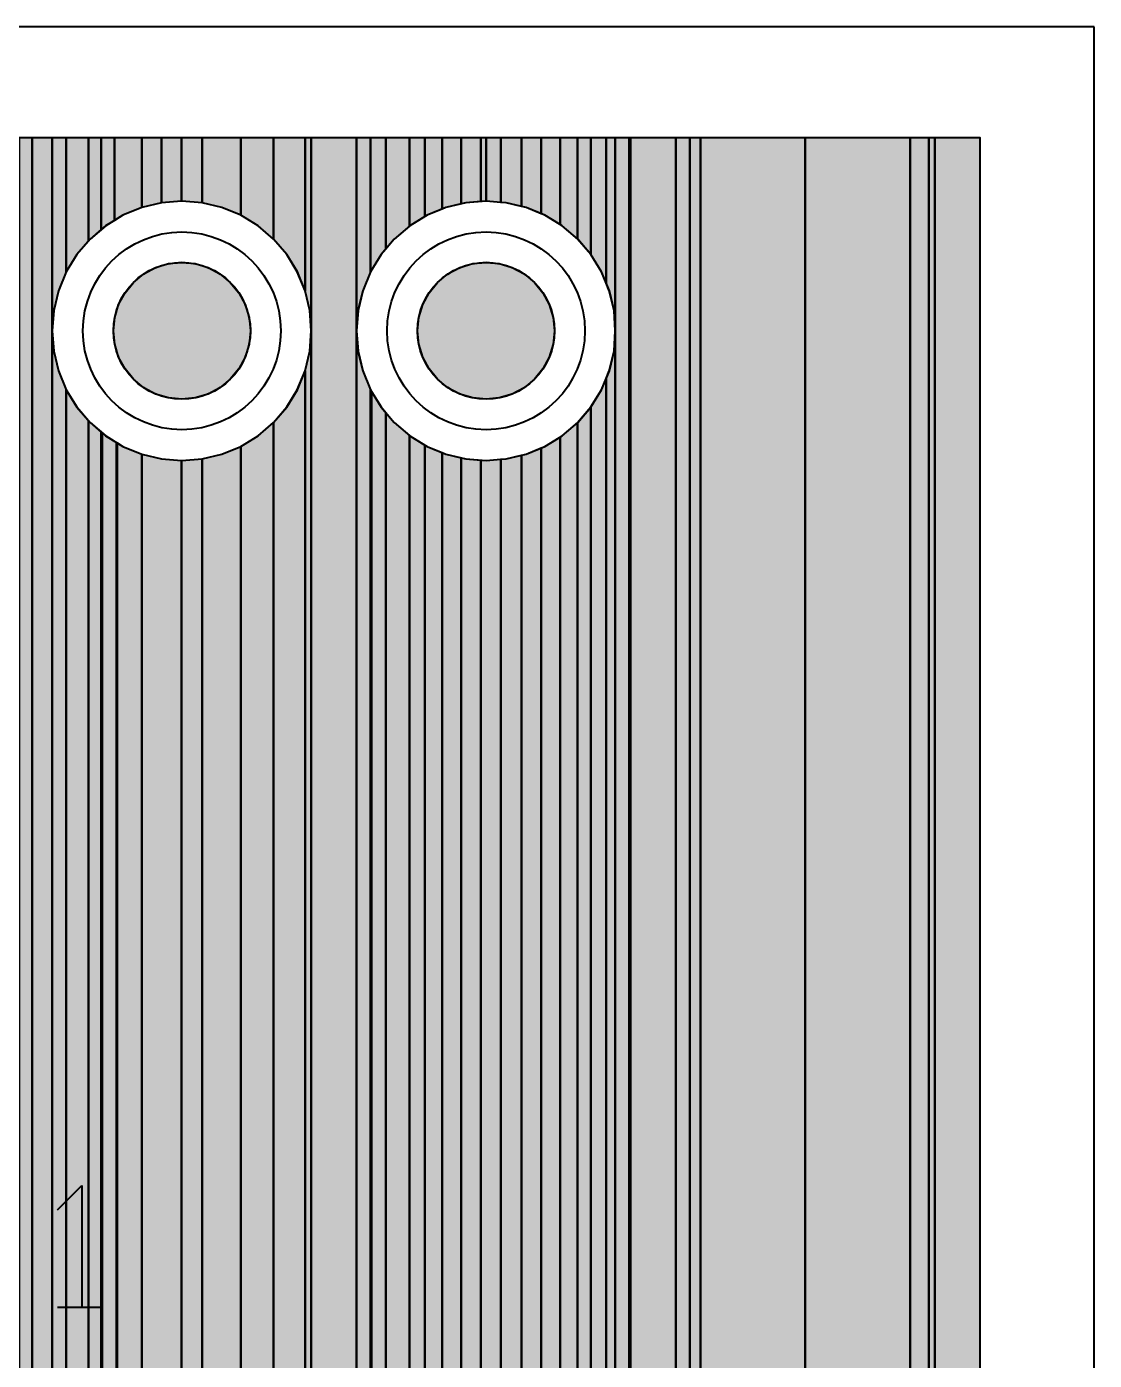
# Model space of a CAD drawing. Header units: millimetres. Extents: x 3 to 111, y 3 to 56.
# Drawn here: x 102.42 to 111.34, y 44.88 to 56.02 of the extents above; entities that cross this region are included whole.
import ezdxf

# ---------------------------------------------------------------- set-up
doc = ezdxf.new("R2010")
doc.units = ezdxf.units.MM
for name, color, linetype in [('bottom_copper', 7, 'Continuous'), ('bottom_silk', 7, 'Continuous'), ('drill_plated', 7, 'Continuous'), ('outline', 7, 'Continuous'), ('top_copper', 7, 'Continuous'), ('top_silk', 7, 'Continuous')]:
    doc.layers.add(name, color=color, linetype=linetype)

# ---------------------------------------------------------------- blocks, each defined once
blk = doc.blocks.new('Block89')
at = {"layer": 'bottom_copper', "lineweight": 40}
for points in [[(0, 29.8346), (-0.065, 29.9916), (-0.1538, 30.1365), (-0.1559, 30.139), (-0.1559, 51.435), (0, 51.435), (0, 29.8346)], [(0.0497, 29.5), (0.0397, 29.6694), (0, 29.8346), (0, 51.435), (0.0497, 51.435), (0.0497, 29.5)], [(0.4282, 0), (0.0497, 0), (0.0497, 51.435), (0.4282, 51.435), (0.4282, 0)]]:
    blk.add_hatch(color=7, dxfattribs=at).paths.add_polyline_path(points, flags=0)
at = {"layer": 'bottom_copper', "color": 7, "lineweight": 40}
for points in [[(0, 29.8346), (-0.065, 29.9916), (-0.1538, 30.1365), (-0.1559, 30.139), (-0.1559, 51.435), (0, 51.435), (0, 29.8346)], [(0.0497, 29.5), (0.0397, 29.6694), (0, 29.8346), (0, 51.435), (0.0497, 51.435), (0.0497, 29.5)], [(0.4282, 0), (0.0497, 0), (0.0497, 51.435), (0.4282, 51.435), (0.4282, 0)]]:
    blk.add_lwpolyline(points, close=True, dxfattribs=at)
blk = doc.blocks.new('Block1407')
at = {"layer": 'bottom_copper', "lineweight": 40}
for points in [[(0, 50.859), (-0.127, 50.889), (-0.171, 50.893), (-0.171, 51.435), (0, 51.435), (0, 50.859)], [(0.165, 50.797), (0.038, 50.85), (0, 50.859), (0, 51.435), (0.165, 51.435), (0.165, 50.797)], [(0.322, 50.707), (0.195, 50.785), (0.165, 50.797), (0.165, 51.435), (0.322, 51.435), (0.322, 50.707)], [(0.467, 50.588), (0.34, 50.696), (0.322, 50.707), (0.322, 51.435), (0.467, 51.435), (0.467, 50.588)], [(0.58, 50.457), (0.469, 50.586), (0.467, 50.588), (0.467, 51.435), (0.58, 51.435), (0.58, 50.457)], [(0.707, 50.219), (0.668, 50.312), (0.58, 50.457), (0.58, 51.435), (0.707, 51.435), (0.707, 50.219)], [(0.783, 49.82), (0.773, 49.989), (0.733, 50.155), (0.707, 50.219), (0.707, 51.435), (0.783, 51.435), (0.783, 49.82)], [(0.9, 29.669), (0.86, 29.835), (0.795, 29.992), (0.783, 30.012), (0.783, 51.435), (0.9, 51.435), (0.9, 29.669)], [(0.91, 29.5), (0.9, 29.669), (0.9, 51.435), (0.91, 51.435), (0.91, 29.5)], [(1.288, 0), (0.91, 0), (0.91, 51.435), (1.288, 51.435), (1.288, 0)], [(1.406, 29.992), (1.341, 29.835), (1.301, 29.669), (1.288, 29.5), (1.288, 51.435), (1.406, 51.435), (1.406, 29.992)], [(1.495, 30.137), (1.406, 29.992), (1.406, 51.435), (1.495, 51.435), (1.495, 30.137)], [(1.495, 30.137), (1.495, 30.137), (1.495, 51.435), (1.495, 30.137)], [(0.783, 30.012), (0.707, 30.137), (0.707, 49.421), (0.733, 49.485), (0.773, 49.651), (0.783, 49.82), (0.783, 30.012)], [(0.707, 30.137), (0.596, 30.266), (0.58, 30.28), (0.58, 49.184), (0.668, 49.328), (0.707, 49.421), (0.707, 30.137)], [(0.58, 30.28), (0.467, 30.376), (0.467, 49.052), (0.469, 49.054), (0.58, 49.184), (0.58, 30.28)], [(0.467, 30.376), (0.322, 30.465), (0.322, 48.933), (0.34, 48.944), (0.467, 49.052), (0.467, 30.376)], [(0.322, 30.465), (0.165, 30.53), (0.165, 48.843), (0.195, 48.855), (0.322, 48.933), (0.322, 30.465)], [(0.165, 30.53), (0, 30.57), (0, 48.781), (0.038, 48.79), (0.165, 48.843), (0.165, 30.53)], [(0, 30.57), (-0.169, 30.583), (-0.171, 30.583), (-0.171, 48.747), (-0.127, 48.751), (0, 48.781), (0, 30.57)]]:
    blk.add_hatch(color=7, dxfattribs=at).paths.add_polyline_path(points, flags=0)
at = {"layer": 'bottom_copper', "color": 7, "lineweight": 40}
for points in [[(0, 50.859), (-0.127, 50.889), (-0.171, 50.893), (-0.171, 51.435), (0, 51.435), (0, 50.859)], [(0.165, 50.797), (0.038, 50.85), (0, 50.859), (0, 51.435), (0.165, 51.435), (0.165, 50.797)], [(0.322, 50.707), (0.195, 50.785), (0.165, 50.797), (0.165, 51.435), (0.322, 51.435), (0.322, 50.707)], [(0.467, 50.588), (0.34, 50.696), (0.322, 50.707), (0.322, 51.435), (0.467, 51.435), (0.467, 50.588)], [(0.58, 50.457), (0.469, 50.586), (0.467, 50.588), (0.467, 51.435), (0.58, 51.435), (0.58, 50.457)], [(0.707, 50.219), (0.668, 50.312), (0.58, 50.457), (0.58, 51.435), (0.707, 51.435), (0.707, 50.219)], [(0.783, 49.82), (0.773, 49.989), (0.733, 50.155), (0.707, 50.219), (0.707, 51.435), (0.783, 51.435), (0.783, 49.82)], [(0.9, 29.669), (0.86, 29.835), (0.795, 29.992), (0.783, 30.012), (0.783, 51.435), (0.9, 51.435), (0.9, 29.669)], [(0.91, 29.5), (0.9, 29.669), (0.9, 51.435), (0.91, 51.435), (0.91, 29.5)], [(1.288, 0), (0.91, 0), (0.91, 51.435), (1.288, 51.435), (1.288, 0)], [(1.406, 29.992), (1.341, 29.835), (1.301, 29.669), (1.288, 29.5), (1.288, 51.435), (1.406, 51.435), (1.406, 29.992)], [(1.495, 30.137), (1.406, 29.992), (1.406, 51.435), (1.495, 51.435), (1.495, 30.137)], [(1.495, 30.137), (1.495, 30.137), (1.495, 51.435), (1.495, 30.137)], [(0.783, 30.012), (0.707, 30.137), (0.707, 49.421), (0.733, 49.485), (0.773, 49.651), (0.783, 49.82), (0.783, 30.012)], [(0.707, 30.137), (0.596, 30.266), (0.58, 30.28), (0.58, 49.184), (0.668, 49.328), (0.707, 49.421), (0.707, 30.137)], [(0.58, 30.28), (0.467, 30.376), (0.467, 49.052), (0.469, 49.054), (0.58, 49.184), (0.58, 30.28)], [(0.467, 30.376), (0.322, 30.465), (0.322, 48.933), (0.34, 48.944), (0.467, 49.052), (0.467, 30.376)], [(0.322, 30.465), (0.165, 30.53), (0.165, 48.843), (0.195, 48.855), (0.322, 48.933), (0.322, 30.465)], [(0.165, 30.53), (0, 30.57), (0, 48.781), (0.038, 48.79), (0.165, 48.843), (0.165, 30.53)], [(0, 30.57), (-0.169, 30.583), (-0.171, 30.583), (-0.171, 48.747), (-0.127, 48.751), (0, 48.781), (0, 30.57)]]:
    blk.add_lwpolyline(points, close=True, dxfattribs=at)
blk = doc.blocks.new('Block2148')
at = {"layer": 'bottom_copper', "lineweight": 40}
for points in [[(0, 50.889), (-0.169, 50.903), (-0.171, 50.903), (-0.171, 51.435), (0, 51.435), (0, 50.889)], [(0.322, 50.785), (0.165, 50.85), (0, 50.889), (0, 51.435), (0.322, 51.435), (0.322, 50.785)], [(0.596, 50.586), (0.467, 50.696), (0.322, 50.785), (0.322, 51.435), (0.596, 51.435), (0.596, 50.586)], [(0.86, 50.155), (0.795, 50.312), (0.707, 50.457), (0.596, 50.586), (0.596, 51.435), (0.86, 51.435), (0.86, 50.155)], [(0.91, 49.82), (0.9, 49.989), (0.86, 50.155), (0.86, 51.435), (0.91, 51.435), (0.91, 49.82)], [(1.288, 0), (0.91, 0), (0.91, 51.435), (1.288, 51.435), (1.288, 0)], [(1.406, 50.312), (1.341, 50.155), (1.301, 49.989), (1.288, 49.82), (1.288, 51.435), (1.406, 51.435), (1.406, 50.312)], [(1.533, 50.501), (1.495, 50.457), (1.406, 50.312), (1.406, 51.435), (1.533, 51.435), (1.533, 50.501)], [(1.732, 50.694), (1.605, 50.586), (1.533, 50.501), (1.533, 51.435), (1.732, 51.435), (1.732, 50.694)], [(1.861, 50.774), (1.734, 50.696), (1.732, 50.694), (1.732, 51.435), (1.861, 51.435), (1.861, 50.774)], [(2.006, 50.837), (1.879, 50.785), (1.861, 50.774), (1.861, 51.435), (2.006, 51.435), (2.006, 50.837)], [(2.163, 50.88), (2.036, 50.85), (2.006, 50.837), (2.006, 51.435), (2.163, 51.435), (2.163, 50.88)], [(2.328, 50.899), (2.201, 50.889), (2.163, 50.88), (2.163, 51.435), (2.328, 51.435), (2.328, 50.899)], [(2.371, 50.903), (2.328, 50.899), (2.328, 51.435), (2.371, 51.435), (2.371, 50.903)], [(2.496, 50.893), (2.371, 50.903), (2.371, 51.435), (2.496, 51.435), (2.496, 50.893)], [(0.91, 1.56), (0.9, 1.729), (0.86, 1.895), (0.86, 49.485), (0.9, 49.651), (0.91, 49.82), (0.91, 1.56)], [(1.406, 2.052), (1.341, 1.895), (1.301, 1.729), (1.288, 1.56), (1.288, 49.82), (1.301, 49.651), (1.341, 49.485), (1.406, 49.328), (1.406, 2.052)], [(0.86, 1.895), (0.795, 2.052), (0.707, 2.196), (0.596, 2.326), (0.596, 49.054), (0.707, 49.184), (0.795, 49.328), (0.86, 49.485), (0.86, 1.895)], [(1.415, 2.066), (1.406, 2.052), (1.406, 49.328), (1.415, 49.314), (1.415, 2.066)], [(1.533, 29.992), (1.468, 29.835), (1.428, 29.669), (1.415, 29.5), (1.415, 49.314), (1.495, 49.184), (1.533, 49.139), (1.533, 29.992)], [(1.732, 30.266), (1.622, 30.137), (1.533, 29.992), (1.533, 49.139), (1.605, 49.054), (1.732, 48.946), (1.732, 30.266)], [(0.596, 2.326), (0.467, 2.436), (0.322, 2.525), (0.322, 48.855), (0.467, 48.944), (0.596, 49.054), (0.596, 2.326)], [(1.861, 30.376), (1.732, 30.266), (1.732, 48.946), (1.734, 48.944), (1.861, 48.866), (1.861, 30.376)], [(0.322, 2.525), (0.165, 2.59), (0, 2.63), (0, 48.751), (0.165, 48.79), (0.322, 48.855), (0.322, 2.525)], [(2.006, 30.465), (1.861, 30.376), (1.861, 48.866), (1.879, 48.855), (2.006, 48.803), (2.006, 30.465)], [(2.163, 30.53), (2.006, 30.465), (2.006, 48.803), (2.036, 48.79), (2.163, 48.76), (2.163, 30.53)], [(0, 2.63), (-0.169, 2.643), (-0.171, 2.643), (-0.171, 48.737), (-0.169, 48.737), (0, 48.751), (0, 2.63)], [(2.328, 30.57), (2.163, 30.53), (2.163, 48.76), (2.201, 48.751), (2.328, 48.741), (2.328, 30.57)], [(2.496, 30.583), (2.328, 30.57), (2.328, 48.741), (2.371, 48.737), (2.496, 48.747), (2.496, 30.583)]]:
    blk.add_hatch(color=7, dxfattribs=at).paths.add_polyline_path(points, flags=0)
at = {"layer": 'bottom_copper', "color": 7, "lineweight": 40}
for points in [[(0, 50.889), (-0.169, 50.903), (-0.171, 50.903), (-0.171, 51.435), (0, 51.435), (0, 50.889)], [(0.322, 50.785), (0.165, 50.85), (0, 50.889), (0, 51.435), (0.322, 51.435), (0.322, 50.785)], [(0.596, 50.586), (0.467, 50.696), (0.322, 50.785), (0.322, 51.435), (0.596, 51.435), (0.596, 50.586)], [(0.86, 50.155), (0.795, 50.312), (0.707, 50.457), (0.596, 50.586), (0.596, 51.435), (0.86, 51.435), (0.86, 50.155)], [(0.91, 49.82), (0.9, 49.989), (0.86, 50.155), (0.86, 51.435), (0.91, 51.435), (0.91, 49.82)], [(1.288, 0), (0.91, 0), (0.91, 51.435), (1.288, 51.435), (1.288, 0)], [(1.406, 50.312), (1.341, 50.155), (1.301, 49.989), (1.288, 49.82), (1.288, 51.435), (1.406, 51.435), (1.406, 50.312)], [(1.533, 50.501), (1.495, 50.457), (1.406, 50.312), (1.406, 51.435), (1.533, 51.435), (1.533, 50.501)], [(1.732, 50.694), (1.605, 50.586), (1.533, 50.501), (1.533, 51.435), (1.732, 51.435), (1.732, 50.694)], [(1.861, 50.774), (1.734, 50.696), (1.732, 50.694), (1.732, 51.435), (1.861, 51.435), (1.861, 50.774)], [(2.006, 50.837), (1.879, 50.785), (1.861, 50.774), (1.861, 51.435), (2.006, 51.435), (2.006, 50.837)], [(2.163, 50.88), (2.036, 50.85), (2.006, 50.837), (2.006, 51.435), (2.163, 51.435), (2.163, 50.88)], [(2.328, 50.899), (2.201, 50.889), (2.163, 50.88), (2.163, 51.435), (2.328, 51.435), (2.328, 50.899)], [(2.371, 50.903), (2.328, 50.899), (2.328, 51.435), (2.371, 51.435), (2.371, 50.903)], [(2.496, 50.893), (2.371, 50.903), (2.371, 51.435), (2.496, 51.435), (2.496, 50.893)], [(0.91, 1.56), (0.9, 1.729), (0.86, 1.895), (0.86, 49.485), (0.9, 49.651), (0.91, 49.82), (0.91, 1.56)], [(1.406, 2.052), (1.341, 1.895), (1.301, 1.729), (1.288, 1.56), (1.288, 49.82), (1.301, 49.651), (1.341, 49.485), (1.406, 49.328), (1.406, 2.052)], [(0.86, 1.895), (0.795, 2.052), (0.707, 2.196), (0.596, 2.326), (0.596, 49.054), (0.707, 49.184), (0.795, 49.328), (0.86, 49.485), (0.86, 1.895)], [(1.415, 2.066), (1.406, 2.052), (1.406, 49.328), (1.415, 49.314), (1.415, 2.066)], [(1.533, 29.992), (1.468, 29.835), (1.428, 29.669), (1.415, 29.5), (1.415, 49.314), (1.495, 49.184), (1.533, 49.139), (1.533, 29.992)], [(1.732, 30.266), (1.622, 30.137), (1.533, 29.992), (1.533, 49.139), (1.605, 49.054), (1.732, 48.946), (1.732, 30.266)], [(0.596, 2.326), (0.467, 2.436), (0.322, 2.525), (0.322, 48.855), (0.467, 48.944), (0.596, 49.054), (0.596, 2.326)], [(1.861, 30.376), (1.732, 30.266), (1.732, 48.946), (1.734, 48.944), (1.861, 48.866), (1.861, 30.376)], [(0.322, 2.525), (0.165, 2.59), (0, 2.63), (0, 48.751), (0.165, 48.79), (0.322, 48.855), (0.322, 2.525)], [(2.006, 30.465), (1.861, 30.376), (1.861, 48.866), (1.879, 48.855), (2.006, 48.803), (2.006, 30.465)], [(2.163, 30.53), (2.006, 30.465), (2.006, 48.803), (2.036, 48.79), (2.163, 48.76), (2.163, 30.53)], [(0, 2.63), (-0.169, 2.643), (-0.171, 2.643), (-0.171, 48.737), (-0.169, 48.737), (0, 48.751), (0, 2.63)], [(2.328, 30.57), (2.163, 30.53), (2.163, 48.76), (2.201, 48.751), (2.328, 48.741), (2.328, 30.57)], [(2.496, 30.583), (2.328, 30.57), (2.328, 48.741), (2.371, 48.737), (2.496, 48.747), (2.496, 30.583)]]:
    blk.add_lwpolyline(points, close=True, dxfattribs=at)
blk = doc.blocks.new('Block4488')
at = {"layer": 'bottom_copper', "lineweight": 40}
for points in [[(1.189, 7.272), (1.17, 7.267), (1.151, 7.259), (1.134, 7.249), (1.119, 7.236), (1.106, 7.221), (1.096, 7.204), (1.088, 7.185), (1.083, 7.166), (1.082, 7.146), (1.082, 51.435), (1.189, 51.435), (1.189, 7.272)], [(1.356, 7.179), (1.299, 7.236), (1.284, 7.249), (1.267, 7.259), (1.249, 7.267), (1.229, 7.272), (1.209, 7.273), (1.189, 7.272), (1.189, 51.435), (1.356, 51.435), (1.356, 7.179)], [(1.474, 50.312), (1.409, 50.155), (1.369, 49.989), (1.356, 49.82), (1.356, 51.435), (1.474, 51.435), (1.474, 50.312)], [(1.658, 50.568), (1.563, 50.457), (1.474, 50.312), (1.474, 51.435), (1.658, 51.435), (1.658, 50.568)], [(1.766, 50.665), (1.673, 50.586), (1.658, 50.568), (1.658, 51.435), (1.766, 51.435), (1.766, 50.665)], [(1.875, 50.74), (1.802, 50.696), (1.766, 50.665), (1.766, 51.435), (1.875, 51.435), (1.875, 50.74)], [(2.104, 50.85), (1.947, 50.785), (1.875, 50.74), (1.875, 51.435), (2.104, 51.435), (2.104, 50.85)], [(2.269, 50.889), (2.104, 50.85), (2.104, 51.435), (2.269, 51.435), (2.269, 50.889)], [(2.437, 50.903), (2.269, 50.889), (2.269, 51.435), (2.437, 51.435), (2.437, 50.903)], [(1.474, 7.061), (1.356, 7.179), (1.356, 49.82), (1.369, 49.651), (1.409, 49.485), (1.474, 49.328), (1.474, 7.061)], [(1.658, 6.877), (1.474, 7.061), (1.474, 49.328), (1.563, 49.184), (1.658, 49.072), (1.658, 6.877)], [(1.766, 6.75), (1.758, 6.768), (1.748, 6.785), (1.735, 6.8), (1.658, 6.877), (1.658, 49.072), (1.673, 49.054), (1.766, 48.975), (1.766, 6.75)], [(1.772, 6.71), (1.77, 6.73), (1.766, 6.75), (1.766, 48.975), (1.772, 48.97), (1.772, 6.71)], [(1.893, 6.443), (1.885, 6.462), (1.875, 6.479), (1.862, 6.494), (1.847, 6.507), (1.829, 6.517), (1.811, 6.525), (1.791, 6.53), (1.772, 6.531), (1.772, 48.97), (1.802, 48.944), (1.893, 48.888), (1.893, 6.443)], [(1.899, 6.404), (1.897, 6.424), (1.893, 6.443), (1.893, 48.888), (1.899, 48.885), (1.899, 6.404)], [(2.104, 2.59), (1.947, 2.525), (1.899, 2.495), (1.899, 48.885), (1.947, 48.855), (2.104, 48.79), (2.104, 2.59)], [(2.437, 2.643), (2.269, 2.63), (2.104, 2.59), (2.104, 48.79), (2.269, 48.751), (2.437, 48.737), (2.437, 2.643)]]:
    blk.add_hatch(color=7, dxfattribs=at).paths.add_polyline_path(points, flags=0)
at = {"layer": 'bottom_copper', "color": 7, "lineweight": 40}
for points in [[(1.189, 7.272), (1.17, 7.267), (1.151, 7.259), (1.134, 7.249), (1.119, 7.236), (1.106, 7.221), (1.096, 7.204), (1.088, 7.185), (1.083, 7.166), (1.082, 7.146), (1.082, 51.435), (1.189, 51.435), (1.189, 7.272)], [(1.356, 7.179), (1.299, 7.236), (1.284, 7.249), (1.267, 7.259), (1.249, 7.267), (1.229, 7.272), (1.209, 7.273), (1.189, 7.272), (1.189, 51.435), (1.356, 51.435), (1.356, 7.179)], [(1.474, 50.312), (1.409, 50.155), (1.369, 49.989), (1.356, 49.82), (1.356, 51.435), (1.474, 51.435), (1.474, 50.312)], [(1.658, 50.568), (1.563, 50.457), (1.474, 50.312), (1.474, 51.435), (1.658, 51.435), (1.658, 50.568)], [(1.766, 50.665), (1.673, 50.586), (1.658, 50.568), (1.658, 51.435), (1.766, 51.435), (1.766, 50.665)], [(1.875, 50.74), (1.802, 50.696), (1.766, 50.665), (1.766, 51.435), (1.875, 51.435), (1.875, 50.74)], [(2.104, 50.85), (1.947, 50.785), (1.875, 50.74), (1.875, 51.435), (2.104, 51.435), (2.104, 50.85)], [(2.269, 50.889), (2.104, 50.85), (2.104, 51.435), (2.269, 51.435), (2.269, 50.889)], [(2.437, 50.903), (2.269, 50.889), (2.269, 51.435), (2.437, 51.435), (2.437, 50.903)], [(1.474, 7.061), (1.356, 7.179), (1.356, 49.82), (1.369, 49.651), (1.409, 49.485), (1.474, 49.328), (1.474, 7.061)], [(1.658, 6.877), (1.474, 7.061), (1.474, 49.328), (1.563, 49.184), (1.658, 49.072), (1.658, 6.877)], [(1.766, 6.75), (1.758, 6.768), (1.748, 6.785), (1.735, 6.8), (1.658, 6.877), (1.658, 49.072), (1.673, 49.054), (1.766, 48.975), (1.766, 6.75)], [(1.772, 6.71), (1.77, 6.73), (1.766, 6.75), (1.766, 48.975), (1.772, 48.97), (1.772, 6.71)], [(1.893, 6.443), (1.885, 6.462), (1.875, 6.479), (1.862, 6.494), (1.847, 6.507), (1.829, 6.517), (1.811, 6.525), (1.791, 6.53), (1.772, 6.531), (1.772, 48.97), (1.802, 48.944), (1.893, 48.888), (1.893, 6.443)], [(1.899, 6.404), (1.897, 6.424), (1.893, 6.443), (1.893, 48.888), (1.899, 48.885), (1.899, 6.404)], [(2.104, 2.59), (1.947, 2.525), (1.899, 2.495), (1.899, 48.885), (1.947, 48.855), (2.104, 48.79), (2.104, 2.59)], [(2.437, 2.643), (2.269, 2.63), (2.104, 2.59), (2.104, 48.79), (2.269, 48.751), (2.437, 48.737), (2.437, 2.643)]]:
    blk.add_lwpolyline(points, close=True, dxfattribs=at)

msp = doc.modelspace()

# ---------------------------------------------------------------- hatches: boundary and pattern name
at = {"layer": 'bottom_copper', "lineweight": 40}
for points in [[(108.923, 34.243), (108.756, 34.23), (108.59, 34.19), (108.433, 34.125), (108.288, 34.036), (108.159, 33.926), (108.049, 33.797), (108.049, 55.095), (108.923, 55.095), (108.923, 34.243)], [(109.799, 33.799), (109.691, 33.926), (109.561, 34.036), (109.417, 34.125), (109.26, 34.19), (109.094, 34.23), (108.925, 34.243), (108.923, 34.243), (108.923, 55.095), (109.799, 55.095), (109.799, 33.799)], [(104.279, 53.369), (104.246, 53.261), (104.193, 53.162), (104.122, 53.076), (104.036, 53.005), (103.937, 52.952), (103.829, 52.919), (103.718, 52.908), (103.607, 52.919), (103.499, 52.952), (103.4, 53.005), (103.314, 53.076), (103.243, 53.162), (103.19, 53.261), (103.157, 53.369), (103.147, 53.48), (103.157, 53.591), (103.19, 53.699), (103.243, 53.798), (103.314, 53.884), (103.4, 53.955), (103.499, 54.008), (103.607, 54.041), (103.718, 54.051), (103.829, 54.041), (103.937, 54.008), (104.036, 53.955), (104.122, 53.884), (104.193, 53.798), (104.246, 53.699), (104.279, 53.591), (104.29, 53.48), (104.279, 53.369)], [(106.819, 53.369), (106.786, 53.261), (106.733, 53.162), (106.662, 53.076), (106.576, 53.005), (106.477, 52.952), (106.369, 52.919), (106.258, 52.908), (106.147, 52.919), (106.039, 52.952), (105.94, 53.005), (105.854, 53.076), (105.783, 53.162), (105.73, 53.261), (105.697, 53.369), (105.686, 53.48), (105.697, 53.591), (105.73, 53.699), (105.783, 53.798), (105.854, 53.884), (105.94, 53.955), (106.039, 54.008), (106.147, 54.041), (106.258, 54.051), (106.369, 54.041), (106.477, 54.008), (106.576, 53.955), (106.662, 53.884), (106.733, 53.798), (106.786, 53.699), (106.819, 53.591), (106.829, 53.48), (106.819, 53.369)]]:
    msp.add_hatch(color=7, dxfattribs=at).paths.add_polyline_path(points, flags=0)
at = {"layer": 'drill_plated', "lineweight": 40}
for points in [[(104.279, 53.369), (104.246, 53.261), (104.193, 53.162), (104.122, 53.076), (104.036, 53.005), (103.937, 52.952), (103.829, 52.919), (103.718, 52.908), (103.607, 52.919), (103.499, 52.952), (103.4, 53.005), (103.314, 53.076), (103.243, 53.162), (103.19, 53.261), (103.157, 53.369), (103.147, 53.48), (103.157, 53.591), (103.19, 53.699), (103.243, 53.798), (103.314, 53.884), (103.4, 53.955), (103.499, 54.008), (103.607, 54.041), (103.718, 54.051), (103.829, 54.041), (103.937, 54.008), (104.036, 53.955), (104.122, 53.884), (104.193, 53.798), (104.246, 53.699), (104.279, 53.591), (104.29, 53.48), (104.279, 53.369)], [(106.819, 53.369), (106.786, 53.261), (106.733, 53.162), (106.662, 53.076), (106.576, 53.005), (106.477, 52.952), (106.369, 52.919), (106.258, 52.908), (106.147, 52.919), (106.039, 52.952), (105.94, 53.005), (105.854, 53.076), (105.783, 53.162), (105.73, 53.261), (105.697, 53.369), (105.686, 53.48), (105.697, 53.591), (105.73, 53.699), (105.783, 53.798), (105.854, 53.884), (105.94, 53.955), (106.039, 54.008), (106.147, 54.041), (106.258, 54.051), (106.369, 54.041), (106.477, 54.008), (106.576, 53.955), (106.662, 53.884), (106.733, 53.798), (106.786, 53.699), (106.819, 53.591), (106.829, 53.48), (106.819, 53.369)]]:
    msp.add_hatch(color=7, dxfattribs=at).paths.add_polyline_path(points, flags=0)
at = {"layer": 'top_copper', "lineweight": 40}
for points in [[(104.279, 53.369), (104.246, 53.261), (104.193, 53.162), (104.122, 53.076), (104.036, 53.005), (103.937, 52.952), (103.829, 52.919), (103.718, 52.908), (103.607, 52.919), (103.499, 52.952), (103.4, 53.005), (103.314, 53.076), (103.243, 53.162), (103.19, 53.261), (103.157, 53.369), (103.147, 53.48), (103.157, 53.591), (103.19, 53.699), (103.243, 53.798), (103.314, 53.884), (103.4, 53.955), (103.499, 54.008), (103.607, 54.041), (103.718, 54.051), (103.829, 54.041), (103.937, 54.008), (104.036, 53.955), (104.122, 53.884), (104.193, 53.798), (104.246, 53.699), (104.279, 53.591), (104.29, 53.48), (104.279, 53.369)], [(106.819, 53.369), (106.786, 53.261), (106.733, 53.162), (106.662, 53.076), (106.576, 53.005), (106.477, 52.952), (106.369, 52.919), (106.258, 52.908), (106.147, 52.919), (106.039, 52.952), (105.94, 53.005), (105.854, 53.076), (105.783, 53.162), (105.73, 53.261), (105.697, 53.369), (105.686, 53.48), (105.697, 53.591), (105.73, 53.699), (105.783, 53.798), (105.854, 53.884), (105.94, 53.955), (106.039, 54.008), (106.147, 54.041), (106.258, 54.051), (106.369, 54.041), (106.477, 54.008), (106.576, 53.955), (106.662, 53.884), (106.733, 53.798), (106.786, 53.699), (106.819, 53.591), (106.829, 53.48), (106.819, 53.369)]]:
    msp.add_hatch(color=7, dxfattribs=at).paths.add_polyline_path(points, flags=0)

# ---------------------------------------------------------------- linework, layer by layer
at = {"layer": 'bottom_copper', "color": 7, "lineweight": 40}
for p, q in [((101.176, 55.095), (103.716, 55.095)), ((103.716, 54.563), (103.716, 55.095)), ((103.716, 55.095), (106.383, 55.095)), ((103.716, 55.095), (103.716, 54.563)), ((106.383, 54.553), (106.383, 55.095)), ((106.383, 55.095), (108.049, 55.095)), ((106.383, 55.095), (106.383, 54.553)), ((108.049, 33.797), (108.049, 55.095)), ((108.049, 55.095), (108.923, 55.095)), ((108.049, 55.095), (108.049, 33.797)), ((108.923, 34.243), (108.923, 55.095)), ((108.923, 55.095), (109.799, 55.095)), ((108.923, 55.095), (108.923, 34.243)), ((109.799, 33.799), (109.799, 55.095)), ((109.799, 55.095), (110.383, 55.095)), ((109.799, 55.095), (109.799, 33.799)), ((110.383, 55.095), (110.383, 3.66)), ((103.383, 54.51), (103.226, 54.445)), ((103.549, 54.55), (103.383, 54.51)), ((103.716, 54.563), (103.549, 54.55)), ((103.718, 54.563), (103.716, 54.563)), ((103.887, 54.55), (103.718, 54.563)), ((104.053, 54.51), (103.887, 54.55)), ((104.21, 54.445), (104.053, 54.51)), ((105.923, 54.51), (105.766, 54.445)), ((106.089, 54.55), (105.923, 54.51)), ((106.258, 54.563), (106.089, 54.55)), ((106.383, 54.553), (106.258, 54.563)), ((106.427, 54.55), (106.383, 54.553)), ((106.593, 54.51), (106.427, 54.55)), ((106.75, 54.445), (106.593, 54.51)), ((103.082, 54.356), (102.952, 54.246)), ((103.226, 54.445), (103.082, 54.356)), ((104.355, 54.356), (104.21, 54.445)), ((104.484, 54.246), (104.355, 54.356)), ((105.621, 54.356), (105.492, 54.246)), ((105.766, 54.445), (105.621, 54.356)), ((106.894, 54.356), (106.75, 54.445)), ((107.024, 54.246), (106.894, 54.356)), ((102.952, 54.246), (102.842, 54.117)), ((104.594, 54.117), (104.484, 54.246)), ((105.492, 54.246), (105.382, 54.117)), ((107.134, 54.117), (107.024, 54.246)), ((102.842, 54.117), (102.753, 53.972)), ((104.683, 53.972), (104.594, 54.117)), ((105.382, 54.117), (105.293, 53.972)), ((107.223, 53.972), (107.134, 54.117)), ((102.753, 53.972), (102.688, 53.815)), ((104.748, 53.815), (104.683, 53.972)), ((105.293, 53.972), (105.228, 53.815)), ((107.288, 53.815), (107.223, 53.972)), ((102.688, 53.815), (102.648, 53.649)), ((104.787, 53.649), (104.748, 53.815)), ((105.228, 53.815), (105.189, 53.649)), ((107.328, 53.649), (107.288, 53.815)), ((102.648, 53.649), (102.635, 53.48)), ((104.797, 53.48), (104.787, 53.649)), ((105.189, 53.649), (105.175, 53.48)), ((107.338, 53.48), (107.328, 53.649)), ((102.635, 53.48), (102.648, 53.311)), ((104.787, 53.311), (104.797, 53.48)), ((105.175, 53.48), (105.189, 53.311)), ((107.328, 53.311), (107.338, 53.48)), ((102.648, 53.311), (102.688, 53.145)), ((104.748, 53.145), (104.787, 53.311)), ((105.189, 53.311), (105.228, 53.145)), ((107.288, 53.145), (107.328, 53.311)), ((102.688, 53.145), (102.753, 52.988)), ((104.683, 52.988), (104.748, 53.145)), ((105.228, 53.145), (105.293, 52.988)), ((107.223, 52.988), (107.288, 53.145)), ((102.753, 52.988), (102.842, 52.843)), ((104.594, 52.843), (104.683, 52.988)), ((105.293, 52.988), (105.382, 52.843)), ((107.134, 52.843), (107.223, 52.988)), ((102.842, 52.843), (102.952, 52.714)), ((104.484, 52.714), (104.594, 52.843)), ((105.382, 52.843), (105.492, 52.714)), ((107.024, 52.714), (107.134, 52.843)), ((102.952, 52.714), (103.082, 52.604)), ((104.355, 52.604), (104.484, 52.714)), ((105.492, 52.714), (105.621, 52.604)), ((106.894, 52.604), (107.024, 52.714)), ((103.082, 52.604), (103.226, 52.515)), ((104.21, 52.515), (104.355, 52.604)), ((105.621, 52.604), (105.766, 52.515)), ((106.75, 52.515), (106.894, 52.604)), ((103.226, 52.515), (103.383, 52.45)), ((104.053, 52.45), (104.21, 52.515)), ((105.766, 52.515), (105.923, 52.45)), ((106.593, 52.45), (106.75, 52.515)), ((103.383, 52.45), (103.549, 52.41)), ((103.549, 52.41), (103.716, 52.397)), ((103.716, 6.303), (103.716, 52.397)), ((103.716, 52.397), (103.718, 52.397)), ((103.716, 52.397), (103.716, 6.303)), ((103.718, 52.397), (103.887, 52.41)), ((103.887, 52.41), (104.053, 52.45)), ((105.923, 52.45), (106.089, 52.41)), ((106.089, 52.41), (106.258, 52.397)), ((106.258, 52.397), (106.383, 52.407)), ((106.383, 52.407), (106.427, 52.41)), ((106.383, 34.243), (106.383, 52.407)), ((106.383, 52.407), (106.383, 34.243)), ((106.427, 52.41), (106.593, 52.45))]:
    msp.add_line(p, q, dxfattribs=at)
for points in [[(108.923, 34.243), (108.756, 34.23), (108.59, 34.19), (108.433, 34.125), (108.288, 34.036), (108.159, 33.926), (108.049, 33.797), (108.049, 55.095), (108.923, 55.095), (108.923, 34.243)], [(109.799, 33.799), (109.691, 33.926), (109.561, 34.036), (109.417, 34.125), (109.26, 34.19), (109.094, 34.23), (108.925, 34.243), (108.923, 34.243), (108.923, 55.095), (109.799, 55.095), (109.799, 33.799)], [(104.279, 53.369), (104.246, 53.261), (104.193, 53.162), (104.122, 53.076), (104.036, 53.005), (103.937, 52.952), (103.829, 52.919), (103.718, 52.908), (103.607, 52.919), (103.499, 52.952), (103.4, 53.005), (103.314, 53.076), (103.243, 53.162), (103.19, 53.261), (103.157, 53.369), (103.147, 53.48), (103.157, 53.591), (103.19, 53.699), (103.243, 53.798), (103.314, 53.884), (103.4, 53.955), (103.499, 54.008), (103.607, 54.041), (103.718, 54.051), (103.829, 54.041), (103.937, 54.008), (104.036, 53.955), (104.122, 53.884), (104.193, 53.798), (104.246, 53.699), (104.279, 53.591), (104.29, 53.48), (104.279, 53.369)], [(106.819, 53.369), (106.786, 53.261), (106.733, 53.162), (106.662, 53.076), (106.576, 53.005), (106.477, 52.952), (106.369, 52.919), (106.258, 52.908), (106.147, 52.919), (106.039, 52.952), (105.94, 53.005), (105.854, 53.076), (105.783, 53.162), (105.73, 53.261), (105.697, 53.369), (105.686, 53.48), (105.697, 53.591), (105.73, 53.699), (105.783, 53.798), (105.854, 53.884), (105.94, 53.955), (106.039, 54.008), (106.147, 54.041), (106.258, 54.051), (106.369, 54.041), (106.477, 54.008), (106.576, 53.955), (106.662, 53.884), (106.733, 53.798), (106.786, 53.699), (106.819, 53.591), (106.829, 53.48), (106.819, 53.369)]]:
    msp.add_lwpolyline(points, close=True, dxfattribs=at)
for centre, major_axis in [((103.718, 53.48), (0.826, 0)), ((106.258, 53.48), (0.826, 0)), ((103.718, 53.48), (0.572, 0)), ((106.258, 53.48), (0.572, 0))]:
    msp.add_ellipse(centre, major_axis=major_axis, ratio=1, dxfattribs=at)
at = {"layer": 'bottom_silk', "color": 7, "lineweight": 40}
for p, q in [((111.338, 56.02), (3.388, 56.02)), ((111.338, 2.68), (111.338, 56.02))]:
    msp.add_line(p, q, dxfattribs=at)
at = {"layer": 'drill_plated', "color": 7, "lineweight": 40}
for points in [[(104.279, 53.369), (104.246, 53.261), (104.193, 53.162), (104.122, 53.076), (104.036, 53.005), (103.937, 52.952), (103.829, 52.919), (103.718, 52.908), (103.607, 52.919), (103.499, 52.952), (103.4, 53.005), (103.314, 53.076), (103.243, 53.162), (103.19, 53.261), (103.157, 53.369), (103.147, 53.48), (103.157, 53.591), (103.19, 53.699), (103.243, 53.798), (103.314, 53.884), (103.4, 53.955), (103.499, 54.008), (103.607, 54.041), (103.718, 54.051), (103.829, 54.041), (103.937, 54.008), (104.036, 53.955), (104.122, 53.884), (104.193, 53.798), (104.246, 53.699), (104.279, 53.591), (104.29, 53.48), (104.279, 53.369)], [(106.819, 53.369), (106.786, 53.261), (106.733, 53.162), (106.662, 53.076), (106.576, 53.005), (106.477, 52.952), (106.369, 52.919), (106.258, 52.908), (106.147, 52.919), (106.039, 52.952), (105.94, 53.005), (105.854, 53.076), (105.783, 53.162), (105.73, 53.261), (105.697, 53.369), (105.686, 53.48), (105.697, 53.591), (105.73, 53.699), (105.783, 53.798), (105.854, 53.884), (105.94, 53.955), (106.039, 54.008), (106.147, 54.041), (106.258, 54.051), (106.369, 54.041), (106.477, 54.008), (106.576, 53.955), (106.662, 53.884), (106.733, 53.798), (106.786, 53.699), (106.819, 53.591), (106.829, 53.48), (106.819, 53.369)]]:
    msp.add_lwpolyline(points, close=True, dxfattribs=at)
for centre in [(103.718, 53.48), (106.258, 53.48)]:
    msp.add_ellipse(centre, major_axis=(0.572, 0), ratio=1, dxfattribs=at)
at = {"layer": 'outline', "color": 7, "lineweight": 40}
for p, q in [((111.338, 56.02), (3.388, 56.02)), ((111.338, 2.68), (111.338, 56.02))]:
    msp.add_line(p, q, dxfattribs=at)
at = {"layer": 'top_copper', "color": 7, "lineweight": 40}
for points in [[(104.279, 53.369), (104.246, 53.261), (104.193, 53.162), (104.122, 53.076), (104.036, 53.005), (103.937, 52.952), (103.829, 52.919), (103.718, 52.908), (103.607, 52.919), (103.499, 52.952), (103.4, 53.005), (103.314, 53.076), (103.243, 53.162), (103.19, 53.261), (103.157, 53.369), (103.147, 53.48), (103.157, 53.591), (103.19, 53.699), (103.243, 53.798), (103.314, 53.884), (103.4, 53.955), (103.499, 54.008), (103.607, 54.041), (103.718, 54.051), (103.829, 54.041), (103.937, 54.008), (104.036, 53.955), (104.122, 53.884), (104.193, 53.798), (104.246, 53.699), (104.279, 53.591), (104.29, 53.48), (104.279, 53.369)], [(106.819, 53.369), (106.786, 53.261), (106.733, 53.162), (106.662, 53.076), (106.576, 53.005), (106.477, 52.952), (106.369, 52.919), (106.258, 52.908), (106.147, 52.919), (106.039, 52.952), (105.94, 53.005), (105.854, 53.076), (105.783, 53.162), (105.73, 53.261), (105.697, 53.369), (105.686, 53.48), (105.697, 53.591), (105.73, 53.699), (105.783, 53.798), (105.854, 53.884), (105.94, 53.955), (106.039, 54.008), (106.147, 54.041), (106.258, 54.051), (106.369, 54.041), (106.477, 54.008), (106.576, 53.955), (106.662, 53.884), (106.733, 53.798), (106.786, 53.699), (106.819, 53.591), (106.829, 53.48), (106.819, 53.369)]]:
    msp.add_lwpolyline(points, close=True, dxfattribs=at)
for centre, major_axis in [((103.718, 53.48), (0.826, 0)), ((106.258, 53.48), (0.826, 0)), ((103.718, 53.48), (0.572, 0)), ((106.258, 53.48), (0.572, 0))]:
    msp.add_ellipse(centre, major_axis=major_axis, ratio=1, dxfattribs=at)
at = {"layer": 'top_silk', "color": 7, "lineweight": 40}
for p, q in [((111.338, 56.02), (3.388, 56.02)), ((111.338, 2.68), (111.338, 56.02)), ((102.68, 46.139), (102.883, 46.342)), ((102.883, 46.342), (102.883, 45.326)), ((102.68, 45.326), (103.061, 45.326))]:
    msp.add_line(p, q, dxfattribs=at)

# ---------------------------------------------------------------- block references
at = {"layer": 'bottom_copper'}
for name, p in [('Block4488', (101.279, 3.66)), ('Block2148', (103.887, 3.66)), ('Block1407', (106.554, 3.66)), ('Block89', (109.955, 3.66))]:
    msp.add_blockref(name, p, dxfattribs=at)

doc.saveas('drawing.dxf')
